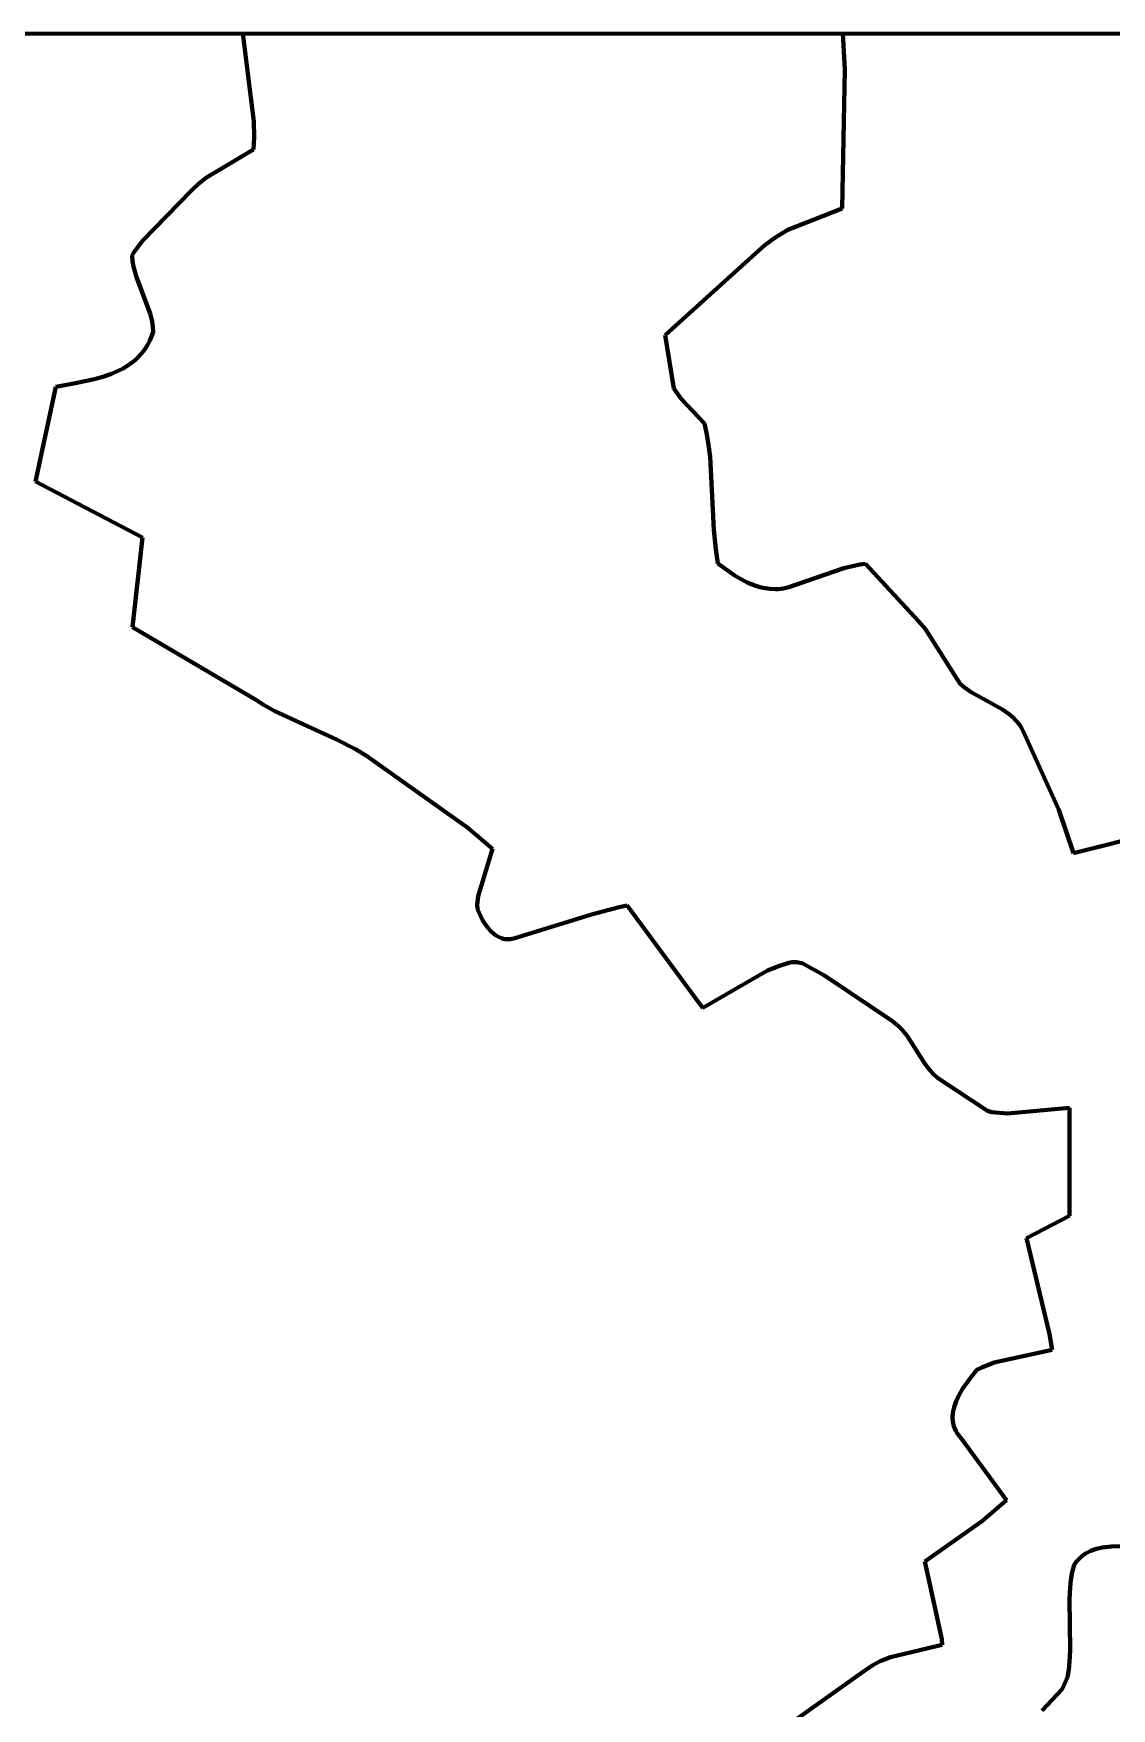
# Model space of a CAD drawing. Header units: millimetres. Extents: x 0 to 10.4, y 0 to 7.8.
# Drawn here: x 5.543 to 7.982, y 4.029 to 7.819 of the extents above; entities that cross this region are included whole.
import ezdxf

# ---------------------------------------------------------------- set-up
doc = ezdxf.new("R2010")
doc.units = ezdxf.units.MM
for name, color, linetype, lineweight in [('color#828282ff', 7, 'CONTINUOUS', 100), ('color#878787ff', 7, 'CONTINUOUS', 100), ('color#8c8c8cff', 7, 'CONTINUOUS', 100), ('color#8f8f8fff', 7, 'CONTINUOUS', 100)]:
    doc.layers.add(name, color=color, linetype=linetype, lineweight=lineweight)

msp = doc.modelspace()

# ---------------------------------------------------------------- linework, layer by layer
at = {"layer": 'color#828282ff'}
for p, q in [((7.8975, 4.3542), (7.9022, 4.3605)), ((7.9022, 4.3605), (7.9071, 4.3661)), ((7.9071, 4.3661), (7.9123, 4.3711)), ((7.9123, 4.3711), (7.9178, 4.3756)), ((7.9178, 4.3756), (7.9234, 4.3794)), ((7.9234, 4.3794), (7.9293, 4.3828)), ((7.9293, 4.3828), (7.9353, 4.3856)), ((7.9353, 4.3856), (7.9415, 4.388)), ((7.9415, 4.388), (7.9479, 4.3901)), ((7.9479, 4.3901), (7.9544, 4.3917)), ((7.9544, 4.3917), (7.961, 4.393)), ((7.961, 4.393), (7.9678, 4.394)), ((7.9678, 4.394), (7.9816, 4.3953)), ((7.9816, 4.3953), (8.0457, 4.3958)), ((7.89, 4.3197), (7.8931, 4.337)), ((7.8931, 4.337), (7.8951, 4.3457)), ((7.8951, 4.3457), (7.8975, 4.3542)), ((7.8866, 4.276), (7.888, 4.3023)), ((7.888, 4.3023), (7.89, 4.3197)), ((7.8885, 4.1609), (7.8866, 4.276)), ((7.8852, 4.1169), (7.8872, 4.1345)), ((7.8872, 4.1345), (7.8885, 4.1609)), ((7.8699, 4.0726), (7.8822, 4.0995)), ((7.8822, 4.0995), (7.8852, 4.1169)), ((7.8252, 4.0239), (7.8699, 4.0726))]:
    msp.add_line(p, q, dxfattribs=at)
at = {"layer": 'color#878787ff'}
for p, q in [((7.3737, 7.8194), (9.5247, 7.8194)), ((7.3785, 7.7376), (7.3737, 7.8194)), ((7.3724, 7.4236), (7.3785, 7.7376)), ((7.2497, 7.3749), (7.3724, 7.4236)), ((7.1976, 7.3405), (7.22, 7.3572)), ((7.22, 7.3572), (7.2497, 7.3749)), ((6.9717, 7.1364), (7.1923, 7.336)), ((7.1923, 7.336), (7.1976, 7.3405)), ((6.9917, 7.016), (6.9717, 7.1364)), ((7.0081, 6.9923), (6.9917, 7.016)), ((7.0607, 6.9371), (7.0081, 6.9923)), ((7.0656, 6.9156), (7.0607, 6.9371)), ((7.0695, 6.894), (7.0656, 6.9156)), ((7.0738, 6.8614), (7.0695, 6.894)), ((7.0823, 6.6963), (7.0738, 6.8614)), ((7.0862, 6.6525), (7.0823, 6.6963)), ((7.0911, 6.62), (7.0862, 6.6525)), ((7.1304, 6.5918), (7.0911, 6.62)), ((7.3763, 6.6091), (7.2517, 6.5664)), ((7.4127, 6.6178), (7.3763, 6.6091)), ((7.4252, 6.6195), (7.4127, 6.6178)), ((7.5448, 6.4892), (7.4252, 6.6195)), ((7.1575, 6.5771), (7.1304, 6.5918)), ((7.1745, 6.5702), (7.1575, 6.5771)), ((7.1861, 6.5667), (7.1745, 6.5702)), ((7.1978, 6.564), (7.1861, 6.5667)), ((7.2096, 6.5624), (7.1978, 6.564)), ((7.2216, 6.5619), (7.2096, 6.5624)), ((7.2276, 6.5621), (7.2216, 6.5619)), ((7.2336, 6.5627), (7.2276, 6.5621)), ((7.2396, 6.5636), (7.2336, 6.5627)), ((7.2457, 6.5648), (7.2396, 6.5636)), ((7.2517, 6.5664), (7.2457, 6.5648)), ((7.5609, 6.4717), (7.5448, 6.4892)), ((7.6203, 6.3769), (7.5609, 6.4717)), ((7.6396, 6.3474), (7.6203, 6.3769)), ((7.649, 6.3394), (7.6396, 6.3474)), ((7.6642, 6.3289), (7.649, 6.3394)), ((7.7355, 6.2895), (7.6642, 6.3289)), ((7.7506, 6.2788), (7.7355, 6.2895)), ((7.7599, 6.2709), (7.7506, 6.2788)), ((7.7642, 6.2665), (7.7599, 6.2709)), ((7.7683, 6.262), (7.7642, 6.2665)), ((7.7722, 6.2571), (7.7683, 6.262)), ((7.7759, 6.252), (7.7722, 6.2571)), ((7.7792, 6.2466), (7.7759, 6.252)), ((7.7823, 6.2409), (7.7792, 6.2466)), ((7.8625, 6.0622), (7.7823, 6.2409)), ((7.8959, 5.9646), (7.8625, 6.0622)), ((8.0853, 6.0123), (7.8959, 5.9646))]:
    msp.add_line(p, q, dxfattribs=at)
at = {"layer": 'color#8c8c8cff'}
for p, q in [((6.0166, 7.8194), (7.3737, 7.8194)), ((6.0411, 7.6204), (6.0166, 7.8194)), ((7.3737, 7.8194), (7.3785, 7.7376)), ((7.3785, 7.7376), (7.3724, 7.4236)), ((6.0418, 7.584), (6.0411, 7.6204)), ((6.0405, 7.5567), (6.0418, 7.584)), ((5.9343, 7.4937), (6.0405, 7.5567)), ((5.9028, 7.4672), (5.9157, 7.4794)), ((5.9157, 7.4794), (5.9343, 7.4937)), ((5.7891, 7.3504), (5.8987, 7.4628)), ((5.8987, 7.4628), (5.9028, 7.4672)), ((7.3724, 7.4236), (7.2497, 7.3749)), ((7.22, 7.3572), (7.1976, 7.3405)), ((7.2497, 7.3749), (7.22, 7.3572)), ((5.7656, 7.317), (5.7692, 7.3228)), ((5.7667, 7.3045), (5.7656, 7.317)), ((5.7692, 7.3228), (5.7891, 7.3504)), ((7.1923, 7.336), (6.9717, 7.1364)), ((7.1976, 7.3405), (7.1923, 7.336)), ((5.769, 7.2922), (5.7667, 7.3045)), ((5.7758, 7.2682), (5.769, 7.2922)), ((5.8068, 7.186), (5.7758, 7.2682)), ((5.811, 7.1679), (5.8068, 7.186)), ((5.8126, 7.1557), (5.811, 7.1679)), ((5.806, 7.1245), (5.8098, 7.1336)), ((5.8098, 7.1336), (5.8131, 7.1432)), ((5.8131, 7.1432), (5.8126, 7.1557)), ((6.9717, 7.1364), (6.9917, 7.016)), ((5.7797, 7.0871), (5.7858, 7.0936)), ((5.7858, 7.0936), (5.7916, 7.1006)), ((5.7916, 7.1006), (5.7968, 7.1081)), ((5.7968, 7.1081), (5.8016, 7.116)), ((5.8016, 7.116), (5.806, 7.1245)), ((5.7192, 7.0495), (5.7277, 7.053)), ((5.7277, 7.053), (5.7359, 7.0568)), ((5.7359, 7.0568), (5.744, 7.0609)), ((5.744, 7.0609), (5.7517, 7.0654)), ((5.7517, 7.0654), (5.7592, 7.0702)), ((5.7592, 7.0702), (5.7664, 7.0755)), ((5.7664, 7.0755), (5.7732, 7.0811)), ((5.7732, 7.0811), (5.7797, 7.0871)), ((5.5469, 6.8059), (5.5929, 7.02)), ((5.5929, 7.02), (5.6378, 7.0278)), ((5.6378, 7.0278), (5.6838, 7.038)), ((5.6838, 7.038), (5.7018, 7.0432)), ((5.7018, 7.0432), (5.7192, 7.0495)), ((6.9917, 7.016), (7.0081, 6.9923)), ((7.0081, 6.9923), (7.0607, 6.9371)), ((7.0607, 6.9371), (7.0656, 6.9156)), ((7.0656, 6.9156), (7.0695, 6.894)), ((7.0695, 6.894), (7.0738, 6.8614)), ((7.0738, 6.8614), (7.0823, 6.6963)), ((5.789, 6.6791), (5.5469, 6.8059)), ((5.7664, 6.4757), (5.789, 6.6791)), ((7.0823, 6.6963), (7.0862, 6.6525)), ((7.0862, 6.6525), (7.0911, 6.62)), ((7.0911, 6.62), (7.1304, 6.5918)), ((7.2517, 6.5664), (7.3763, 6.6091)), ((7.3763, 6.6091), (7.4127, 6.6178)), ((7.4127, 6.6178), (7.4252, 6.6195)), ((7.4252, 6.6195), (7.5448, 6.4892)), ((7.1304, 6.5918), (7.1575, 6.5771)), ((7.1575, 6.5771), (7.1745, 6.5702)), ((7.1745, 6.5702), (7.1861, 6.5667)), ((7.1861, 6.5667), (7.1978, 6.564)), ((7.1978, 6.564), (7.2096, 6.5624)), ((7.2096, 6.5624), (7.2216, 6.5619)), ((7.2216, 6.5619), (7.2276, 6.5621)), ((7.2276, 6.5621), (7.2336, 6.5627)), ((7.2336, 6.5627), (7.2396, 6.5636)), ((7.2396, 6.5636), (7.2457, 6.5648)), ((7.2457, 6.5648), (7.2517, 6.5664)), ((7.5448, 6.4892), (7.5609, 6.4717)), ((6.0471, 6.3105), (5.7664, 6.4757)), ((7.5609, 6.4717), (7.6203, 6.3769)), ((7.6203, 6.3769), (7.6396, 6.3474)), ((7.6396, 6.3474), (7.649, 6.3394)), ((7.649, 6.3394), (7.6642, 6.3289)), ((6.0633, 6.3), (6.0471, 6.3105)), ((6.0883, 6.2856), (6.0633, 6.3)), ((7.6642, 6.3289), (7.7355, 6.2895)), ((6.2283, 6.2215), (6.0883, 6.2856)), ((7.7355, 6.2895), (7.7506, 6.2788)), ((7.7506, 6.2788), (7.7599, 6.2709)), ((7.7599, 6.2709), (7.7642, 6.2665)), ((7.7642, 6.2665), (7.7683, 6.262)), ((7.7683, 6.262), (7.7722, 6.2571)), ((7.7722, 6.2571), (7.7759, 6.252)), ((6.2712, 6.1996), (6.2283, 6.2215)), ((7.7759, 6.252), (7.7792, 6.2466)), ((7.7792, 6.2466), (7.7823, 6.2409)), ((7.7823, 6.2409), (7.8625, 6.0622)), ((6.2959, 6.1847), (6.2712, 6.1996)), ((6.5252, 6.0219), (6.2959, 6.1847)), ((7.8625, 6.0622), (7.8959, 5.9646)), ((6.5812, 5.9745), (6.5252, 6.0219)), ((7.8959, 5.9646), (8.0853, 6.0123)), ((6.5484, 5.8672), (6.5812, 5.9745)), ((6.5468, 5.8479), (6.5484, 5.8672)), ((6.547, 5.8381), (6.5468, 5.8479)), ((6.5586, 5.813), (6.547, 5.8381)), ((6.8677, 5.8426), (6.8053, 5.826)), ((6.8858, 5.8462), (6.8677, 5.8426)), ((7.0512, 5.6223), (6.8858, 5.8462)), ((6.5703, 5.7957), (6.5586, 5.813)), ((6.8053, 5.826), (6.6294, 5.7714)), ((6.5787, 5.7865), (6.5703, 5.7957)), ((6.5879, 5.7789), (6.5787, 5.7865)), ((6.5946, 5.7749), (6.5879, 5.7789)), ((6.6017, 5.7719), (6.5946, 5.7749)), ((6.6054, 5.7709), (6.6017, 5.7719)), ((6.6092, 5.7701), (6.6054, 5.7709)), ((6.613, 5.7696), (6.6092, 5.7701)), ((6.617, 5.7695), (6.613, 5.7696)), ((6.621, 5.7698), (6.617, 5.7695)), ((6.6251, 5.7704), (6.621, 5.7698)), ((6.6294, 5.7714), (6.6251, 5.7704)), ((7.2033, 5.699), (7.0573, 5.6144)), ((7.2307, 5.7097), (7.2033, 5.699)), ((7.2447, 5.7141), (7.2307, 5.7097)), ((7.2518, 5.7164), (7.2447, 5.7141)), ((7.2587, 5.7177), (7.2518, 5.7164)), ((7.2689, 5.7178), (7.2587, 5.7177)), ((7.2821, 5.7153), (7.2689, 5.7178)), ((7.3311, 5.6885), (7.2821, 5.7153)), ((7.3368, 5.6848), (7.3311, 5.6885)), ((7.486, 5.5841), (7.3368, 5.6848)), ((7.0573, 5.6144), (7.0512, 5.6223)), ((7.4909, 5.5806), (7.486, 5.5841)), ((7.5, 5.5731), (7.4909, 5.5806)), ((7.5082, 5.5648), (7.5, 5.5731)), ((7.5193, 5.5513), (7.5082, 5.5648)), ((7.5605, 5.487), (7.5193, 5.5513)), ((7.5711, 5.4731), (7.5605, 5.487)), ((7.579, 5.4645), (7.5711, 5.4731)), ((7.5877, 5.4565), (7.579, 5.4645)), ((7.5924, 5.4528), (7.5877, 5.4565)), ((7.7012, 5.3817), (7.5924, 5.4528)), ((7.8866, 5.3882), (7.7467, 5.3755)), ((7.8865, 5.1434), (7.8866, 5.3882)), ((7.7102, 5.3782), (7.7012, 5.3817)), ((7.7467, 5.3755), (7.7102, 5.3782)), ((7.7896, 5.0931), (7.8865, 5.1434)), ((7.8419, 4.8756), (7.7896, 5.0931)), ((7.8477, 4.8403), (7.8419, 4.8756)), ((7.7165, 4.8119), (7.8477, 4.8403)), ((7.645, 4.752), (7.663, 4.7773)), ((7.663, 4.7773), (7.6775, 4.795)), ((7.6775, 4.795), (7.6884, 4.8006)), ((7.6884, 4.8006), (7.7165, 4.8119)), ((7.6357, 4.7357), (7.645, 4.752)), ((7.6228, 4.696), (7.6237, 4.7017)), ((7.6237, 4.7017), (7.6249, 4.7075)), ((7.6249, 4.7075), (7.6265, 4.7132)), ((7.6265, 4.7132), (7.6305, 4.7245)), ((7.6305, 4.7245), (7.6357, 4.7357)), ((7.6224, 4.6904), (7.6228, 4.696)), ((7.6224, 4.6847), (7.6224, 4.6904)), ((7.6228, 4.6791), (7.6224, 4.6847)), ((7.6238, 4.6735), (7.6228, 4.6791)), ((7.6252, 4.668), (7.6238, 4.6735)), ((7.6272, 4.6626), (7.6252, 4.668)), ((7.6298, 4.6572), (7.6272, 4.6626)), ((7.6329, 4.6519), (7.6298, 4.6572)), ((7.6367, 4.6467), (7.6329, 4.6519)), ((7.6411, 4.6417), (7.6367, 4.6467)), ((7.7444, 4.5004), (7.6411, 4.6417)), ((7.69, 4.4535), (7.7444, 4.5004)), ((7.5597, 4.3613), (7.69, 4.4535)), ((7.5978, 4.186), (7.5597, 4.3613)), ((7.9022, 4.3605), (7.8975, 4.3542)), ((7.9071, 4.3661), (7.9022, 4.3605)), ((7.9123, 4.3711), (7.9071, 4.3661)), ((7.9178, 4.3756), (7.9123, 4.3711)), ((7.9234, 4.3794), (7.9178, 4.3756)), ((7.9293, 4.3828), (7.9234, 4.3794)), ((7.9353, 4.3856), (7.9293, 4.3828)), ((7.9415, 4.388), (7.9353, 4.3856)), ((7.9479, 4.3901), (7.9415, 4.388)), ((7.9544, 4.3917), (7.9479, 4.3901)), ((7.961, 4.393), (7.9544, 4.3917)), ((7.9678, 4.394), (7.961, 4.393)), ((7.9816, 4.3953), (7.9678, 4.394)), ((8.0457, 4.3958), (7.9816, 4.3953)), ((7.8931, 4.337), (7.89, 4.3197)), ((7.8951, 4.3457), (7.8931, 4.337)), ((7.8975, 4.3542), (7.8951, 4.3457)), ((7.888, 4.3023), (7.8866, 4.276)), ((7.89, 4.3197), (7.888, 4.3023)), ((7.8866, 4.276), (7.8885, 4.1609)), ((7.4817, 4.1452), (7.5986, 4.1727)), ((7.5986, 4.1727), (7.5978, 4.186)), ((7.4417, 4.1268), (7.4585, 4.1356)), ((7.4585, 4.1356), (7.4817, 4.1452)), ((7.8872, 4.1345), (7.8852, 4.1169)), ((7.8885, 4.1609), (7.8872, 4.1345)), ((7.2614, 3.9992), (7.4257, 4.1164)), ((7.4257, 4.1164), (7.4417, 4.1268)), ((7.8822, 4.0995), (7.8699, 4.0726)), ((7.8852, 4.1169), (7.8822, 4.0995)), ((7.8699, 4.0726), (7.8252, 4.0239))]:
    msp.add_line(p, q, dxfattribs=at)
at = {"layer": 'color#8f8f8fff'}
for p, q in [((2.401, 7.8194), (6.0166, 7.8194)), ((6.0166, 7.8194), (6.0411, 7.6204)), ((6.0411, 7.6204), (6.0418, 7.584)), ((6.0418, 7.584), (6.0405, 7.5567)), ((6.0405, 7.5567), (5.9343, 7.4937)), ((5.9157, 7.4794), (5.9028, 7.4672)), ((5.9343, 7.4937), (5.9157, 7.4794)), ((5.8987, 7.4628), (5.7891, 7.3504)), ((5.9028, 7.4672), (5.8987, 7.4628)), ((5.7692, 7.3228), (5.7656, 7.317)), ((5.7656, 7.317), (5.7667, 7.3045)), ((5.7891, 7.3504), (5.7692, 7.3228)), ((5.7667, 7.3045), (5.769, 7.2922)), ((5.769, 7.2922), (5.7758, 7.2682)), ((5.7758, 7.2682), (5.8068, 7.186)), ((5.8068, 7.186), (5.811, 7.1679)), ((5.811, 7.1679), (5.8126, 7.1557)), ((5.8098, 7.1336), (5.806, 7.1245)), ((5.8131, 7.1432), (5.8098, 7.1336)), ((5.8126, 7.1557), (5.8131, 7.1432)), ((5.7858, 7.0936), (5.7797, 7.0871)), ((5.7916, 7.1006), (5.7858, 7.0936)), ((5.7968, 7.1081), (5.7916, 7.1006)), ((5.8016, 7.116), (5.7968, 7.1081)), ((5.806, 7.1245), (5.8016, 7.116)), ((5.7277, 7.053), (5.7192, 7.0495)), ((5.7359, 7.0568), (5.7277, 7.053)), ((5.744, 7.0609), (5.7359, 7.0568)), ((5.7517, 7.0654), (5.744, 7.0609)), ((5.7592, 7.0702), (5.7517, 7.0654)), ((5.7664, 7.0755), (5.7592, 7.0702)), ((5.7732, 7.0811), (5.7664, 7.0755)), ((5.7797, 7.0871), (5.7732, 7.0811)), ((5.5929, 7.02), (5.5469, 6.8059)), ((5.6378, 7.0278), (5.5929, 7.02)), ((5.6838, 7.038), (5.6378, 7.0278)), ((5.7018, 7.0432), (5.6838, 7.038)), ((5.7192, 7.0495), (5.7018, 7.0432)), ((5.5469, 6.8059), (5.789, 6.6791)), ((5.789, 6.6791), (5.7664, 6.4757)), ((5.7664, 6.4757), (6.0471, 6.3105)), ((6.0471, 6.3105), (6.0633, 6.3)), ((6.0633, 6.3), (6.0883, 6.2856)), ((6.0883, 6.2856), (6.2283, 6.2215)), ((6.2283, 6.2215), (6.2712, 6.1996)), ((6.2712, 6.1996), (6.2959, 6.1847)), ((6.2959, 6.1847), (6.5252, 6.0219)), ((6.5252, 6.0219), (6.5812, 5.9745)), ((6.5812, 5.9745), (6.5484, 5.8672)), ((6.5484, 5.8672), (6.5468, 5.8479)), ((6.5468, 5.8479), (6.547, 5.8381)), ((6.547, 5.8381), (6.5586, 5.813)), ((6.8053, 5.826), (6.8677, 5.8426)), ((6.8677, 5.8426), (6.8858, 5.8462)), ((6.8858, 5.8462), (7.0512, 5.6223)), ((6.5586, 5.813), (6.5703, 5.7957)), ((6.6294, 5.7714), (6.8053, 5.826)), ((6.5703, 5.7957), (6.5787, 5.7865)), ((6.5787, 5.7865), (6.5879, 5.7789)), ((6.5879, 5.7789), (6.5946, 5.7749)), ((6.5946, 5.7749), (6.6017, 5.7719)), ((6.6017, 5.7719), (6.6054, 5.7709)), ((6.6054, 5.7709), (6.6092, 5.7701)), ((6.6092, 5.7701), (6.613, 5.7696)), ((6.613, 5.7696), (6.617, 5.7695)), ((6.617, 5.7695), (6.621, 5.7698)), ((6.621, 5.7698), (6.6251, 5.7704)), ((6.6251, 5.7704), (6.6294, 5.7714)), ((7.0573, 5.6144), (7.2033, 5.699)), ((7.2033, 5.699), (7.2307, 5.7097)), ((7.2307, 5.7097), (7.2447, 5.7141)), ((7.2447, 5.7141), (7.2518, 5.7164)), ((7.2518, 5.7164), (7.2587, 5.7177)), ((7.2587, 5.7177), (7.2689, 5.7178)), ((7.2689, 5.7178), (7.2821, 5.7153)), ((7.2821, 5.7153), (7.3311, 5.6885)), ((7.3311, 5.6885), (7.3368, 5.6848)), ((7.3368, 5.6848), (7.486, 5.5841)), ((7.0512, 5.6223), (7.0573, 5.6144)), ((7.486, 5.5841), (7.4909, 5.5806)), ((7.4909, 5.5806), (7.5, 5.5731)), ((7.5, 5.5731), (7.5082, 5.5648)), ((7.5082, 5.5648), (7.5193, 5.5513)), ((7.5193, 5.5513), (7.5605, 5.487)), ((7.5605, 5.487), (7.5711, 5.4731)), ((7.5711, 5.4731), (7.579, 5.4645)), ((7.579, 5.4645), (7.5877, 5.4565)), ((7.5877, 5.4565), (7.5924, 5.4528)), ((7.5924, 5.4528), (7.7012, 5.3817)), ((7.7467, 5.3755), (7.8866, 5.3882)), ((7.8866, 5.3882), (7.8865, 5.1434)), ((7.7012, 5.3817), (7.7102, 5.3782)), ((7.7102, 5.3782), (7.7467, 5.3755)), ((7.8865, 5.1434), (7.7896, 5.0931)), ((7.7896, 5.0931), (7.8419, 4.8756)), ((7.8419, 4.8756), (7.8477, 4.8403)), ((7.8477, 4.8403), (7.7165, 4.8119)), ((7.663, 4.7773), (7.645, 4.752)), ((7.6775, 4.795), (7.663, 4.7773)), ((7.6884, 4.8006), (7.6775, 4.795)), ((7.7165, 4.8119), (7.6884, 4.8006)), ((7.645, 4.752), (7.6357, 4.7357)), ((7.6237, 4.7017), (7.6228, 4.696)), ((7.6249, 4.7075), (7.6237, 4.7017)), ((7.6265, 4.7132), (7.6249, 4.7075)), ((7.6305, 4.7245), (7.6265, 4.7132)), ((7.6357, 4.7357), (7.6305, 4.7245)), ((7.6228, 4.696), (7.6224, 4.6904)), ((7.6224, 4.6904), (7.6224, 4.6847)), ((7.6224, 4.6847), (7.6228, 4.6791)), ((7.6228, 4.6791), (7.6238, 4.6735)), ((7.6238, 4.6735), (7.6252, 4.668)), ((7.6252, 4.668), (7.6272, 4.6626)), ((7.6272, 4.6626), (7.6298, 4.6572)), ((7.6298, 4.6572), (7.6329, 4.6519)), ((7.6329, 4.6519), (7.6367, 4.6467)), ((7.6367, 4.6467), (7.6411, 4.6417)), ((7.6411, 4.6417), (7.7444, 4.5004)), ((7.7444, 4.5004), (7.69, 4.4535)), ((7.69, 4.4535), (7.5597, 4.3613)), ((7.5597, 4.3613), (7.5978, 4.186)), ((7.5986, 4.1727), (7.4817, 4.1452)), ((7.5978, 4.186), (7.5986, 4.1727)), ((7.4585, 4.1356), (7.4417, 4.1268)), ((7.4817, 4.1452), (7.4585, 4.1356)), ((7.4257, 4.1164), (7.2614, 3.9992)), ((7.4417, 4.1268), (7.4257, 4.1164))]:
    msp.add_line(p, q, dxfattribs=at)

doc.saveas('drawing.dxf')
